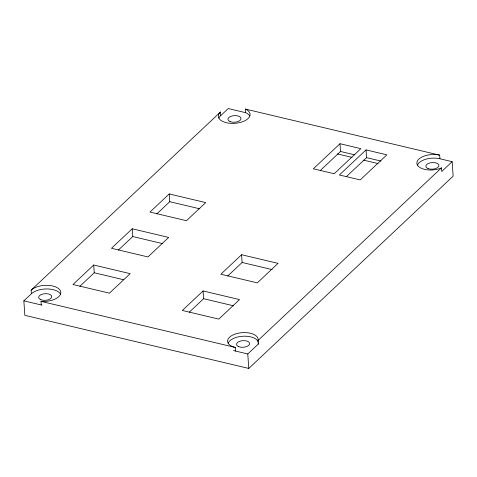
<?xml version="1.0" encoding="UTF-8"?>
<svg xmlns="http://www.w3.org/2000/svg" width="477" height="477" viewBox="0 0 477 477"><rect width="100%" height="100%" fill="white"/><g stroke="black" fill="none" stroke-linecap="round" stroke-linejoin="round"><path stroke-width="0.72" d="M258.206 344.161L258.111 339.922A15.306 7.721 -3.9 0 0 245.929 332.606A15.306 7.721 -3.9 0 0 228.555 338.342A15.306 7.721 -3.9 0 0 235.298 347.447L235.543 351.066L247.784 353.97L258.206 344.161L258.361 343.541M417.411 165.078A15.306 7.721 -3.9 0 1 439.925 158.769L452.16 161.667L453.15 176.15L248.767 368.441L24.84 315.327L23.85 300.85L31.404 293.749L31.154 290.129L220.428 112.047A15.902 8.026 -3.9 0 0 224.983 122.321A15.902 8.026 -3.9 0 0 246.096 120.055A15.902 8.026 -3.9 0 0 245.959 109.305L245.405 109.072L245.649 112.691L246.21 112.924A15.902 8.026 -3.9 0 1 249.787 116.03M218.925 118.105A15.902 8.026 -3.9 0 1 220.678 115.661L228.233 108.559L245.649 112.691M93.713 265.009L72.981 284.519L109.436 293.164L130.167 273.655L93.713 265.009L94.243 272.766L79.886 286.272M132.218 228.781L111.487 248.29L147.942 256.936L168.673 237.427L132.218 228.781L132.749 236.538L118.397 250.043M169.246 193.942L149.993 212.062L186.447 220.708L205.7 202.594L169.246 193.942L169.776 201.699L156.939 213.774M340 143.72L313.341 168.804L334.168 173.741L360.827 148.663L340 143.72L340.524 151.477L320.264 170.539M203.077 290.952L182.345 310.461L218.8 319.107L239.532 299.598L203.077 290.952L203.607 298.703L189.25 312.214M241.583 254.724L220.851 274.227L257.306 282.879L278.037 263.37L241.583 254.724L242.113 262.475L227.756 275.98M366.038 149.897L339.38 174.981L360.213 179.918L386.871 154.84L366.038 149.897L366.569 157.648L346.308 176.711M257.962 340.542L441.493 167.862L441.738 171.482L452.16 161.667M441.493 167.862L440.527 168.292A15.306 7.721 -3.9 0 1 420.839 168.041A15.306 7.721 -3.9 0 1 420.189 158.036A15.306 7.721 -3.9 0 1 439.681 155.15L439.925 158.769M42.006 305.053L41.272 304.982L41.022 301.369L41.755 301.434A15.902 8.026 -3.9 0 0 60.09 295.066A15.902 8.026 -3.9 0 0 51.319 285.711A15.902 8.026 -3.9 0 0 31.154 290.129M245.405 109.072L439.681 155.15M340.524 151.477L354.894 154.882M366.569 157.648L380.932 161.059M337.519 153.958L351.978 157.386M363.546 160.129L377.999 163.557M169.776 201.699L199.797 208.819M132.749 236.538L162.77 243.658M242.113 262.475L272.134 269.594M94.243 272.766L123.549 279.719M203.607 298.703L233.629 305.829M41.022 301.369L235.298 347.447M23.85 300.85L41.272 304.982M247.784 353.97L248.767 368.441M220.428 112.047L220.678 115.661M235.543 351.066A15.306 7.721 -3.9 0 1 233.563 350.488M228.137 343.16A15.306 7.721 -3.9 0 1 243.801 336.196A15.306 7.721 -3.9 0 1 258.284 342.331M31.404 293.749A15.902 8.026 -3.9 0 1 47.175 288.943A15.902 8.026 -3.9 0 1 60.513 294.112M40.825 299.735A6.6 3.333 -3.9 0 0 51.659 297.362A6.6 3.333 -3.9 0 0 43.127 293.957A6.6 3.333 -3.9 0 0 40.825 299.735M238.721 346.678A6.6 3.333 -3.9 0 0 249.554 344.305A6.6 3.333 -3.9 0 0 241.022 340.9A6.6 3.333 -3.9 0 0 238.721 346.678M230.099 121.653A6.6 3.333 -3.9 0 0 240.933 119.28A6.6 3.333 -3.9 0 0 232.4 115.875A6.6 3.333 -3.9 0 0 230.099 121.653M427.994 168.59A6.6 3.333 -3.9 0 0 438.828 166.223A6.6 3.333 -3.9 0 0 430.296 162.818A6.6 3.333 -3.9 0 0 427.994 168.59"/></g></svg>
